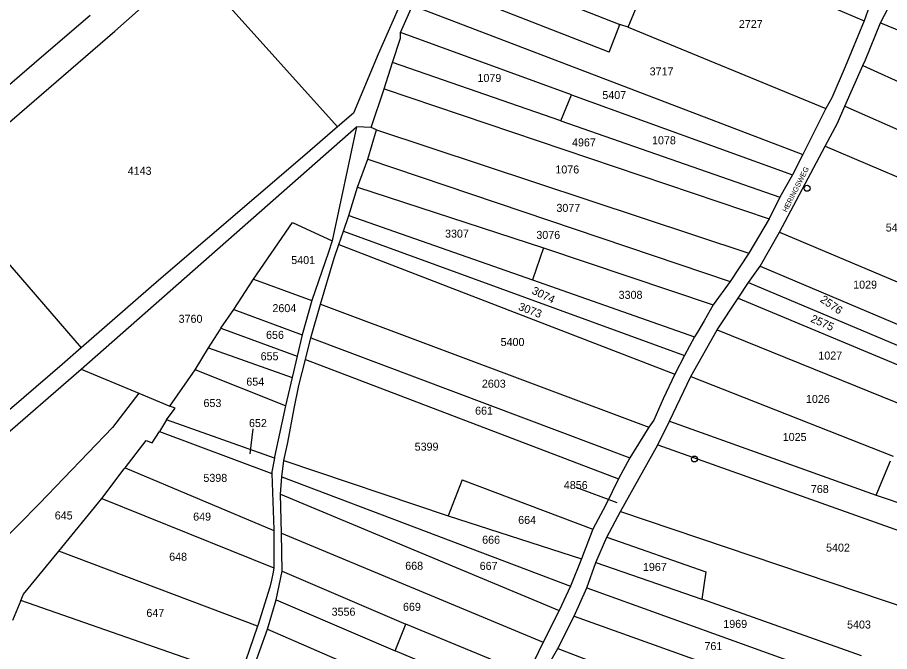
# Model space of a CAD drawing. Extents: x 191922 to 199923, y 328959 to 333350.
# Drawn here: x 197753.4 to 198047.5, y 331612.7 to 331826.5 of the extents above; entities that cross this region are included whole.
import ezdxf

# ---------------------------------------------------------------- set-up
doc = ezdxf.new("R2010")
doc.units = 0
for name, color, linetype in [('bouwvlak', 7, 'Continuous'), ('enkelbestemming', 7, 'Continuous'), ('Level 15', 7, 'Continuous'), ('Level 6', 7, 'Continuous'), ('Maatvoering_symbolen', 7, 'Continuous')]:
    doc.layers.add(name, color=color, linetype=linetype)

# ---------------------------------------------------------------- blocks, each defined once
blk = doc.blocks.new('CI')
at = {"layer": 'Level 15'}
blk.add_circle((0, 0), 1, dxfattribs=at)

msp = doc.modelspace()

# ---------------------------------------------------------------- linework, layer by layer
at = {"layer": 'bouwvlak'}
for p, q in [((197832.84, 331687.77), (197831.79, 331679.39)), ((197941.7, 331668.16), (197955.56, 331662.96))]:
    msp.add_line(p, q, dxfattribs=at)
at = {"layer": 'Level 6'}
for p, q in [((197893.21, 331855.38), (197875.05, 331814.14)), ((197971.93, 331854.14), (198038.95, 331825.34)), ((197894.44, 331848.54), (197956.62, 331824.16)), ((197786.28, 331821.87), (197811.85, 331844.67)), ((197811.85, 331844.67), (197861.36, 331789.61)), ((197959.37, 331823.23), (197968.78, 331846.21)), ((198045.22, 331842.89), (198038.95, 331825.34)), ((197952.99, 331814.8), (197890.39, 331839.26)), ((197882.59, 331821.41), (197886.6, 331830.58)), ((197882.59, 331821.41), (197886.6, 331830.58)), ((197886.6, 331830.58), (198018.31, 331780.35)), ((198044.52, 331824.75), (198047.22, 331829.91)), ((197761.5, 331813.28), (197777.98, 331827.25)), ((197952.99, 331814.8), (197956.62, 331824.16)), ((197959.37, 331823.23), (197956.62, 331824.16)), ((198038.95, 331825.34), (198032.6, 331809.91)), ((198039.41, 331812.26), (198044.52, 331824.75)), ((198044.52, 331824.75), (198104.85, 331799.68)), ((197726.87, 331770.66), (197786.28, 331821.87)), ((197882.57, 331819.51), (197882.59, 331821.41)), ((197882.57, 331819.51), (197882.59, 331821.41)), ((197940.32, 331800.45), (197882.59, 331821.41)), ((197959.37, 331823.23), (198026.09, 331795.86)), ((197879.91, 331811.32), (197882.57, 331819.51)), ((197879.91, 331811.32), (197882.57, 331819.51)), ((197734.65, 331790.04), (197761.5, 331813.28)), ((197875.05, 331814.14), (197866.71, 331794.23)), ((198038.55, 331810.31), (198039.41, 331812.26)), ((197877.05, 331802.5), (197879.91, 331811.32)), ((197877.05, 331802.5), (197879.91, 331811.32)), ((197936.68, 331791.67), (197879.91, 331811.32)), ((198032.6, 331809.91), (198028.08, 331799.38)), ((198032.48, 331796.56), (198038.55, 331810.31)), ((198038.55, 331810.31), (198096.79, 331783.72)), ((197872.66, 331789.42), (197877.05, 331802.5)), ((197872.66, 331789.42), (197877.05, 331802.5)), ((197877.05, 331802.5), (198006.9, 331758.67)), ((197936.68, 331791.67), (197940.32, 331800.45)), ((197940.32, 331800.45), (198014.78, 331773.49)), ((198028.08, 331799.38), (198026.09, 331795.86)), ((197866.71, 331794.23), (197861.36, 331789.61)), ((198026.09, 331795.86), (198018.31, 331780.35)), ((198029.99, 331790.9), (198032.48, 331796.56)), ((198032.48, 331796.56), (198090.66, 331770.85)), ((197936.68, 331791.67), (198010.55, 331765.96)), ((198025.87, 331783.13), (198029.99, 331790.9)), ((197774.93, 331707.92), (197867.77, 331789.59)), ((197774.93, 331707.92), (197867.77, 331789.59)), ((197861.36, 331789.61), (197850.37, 331780.13)), ((197867.77, 331789.59), (197859.57, 331751.21)), ((197872.66, 331789.42), (197867.77, 331789.59)), ((197872.66, 331789.42), (197867.77, 331789.59)), ((197871.62, 331778.78), (197874.53, 331788.57)), ((197874.53, 331788.57), (197872.66, 331789.42)), ((197874.53, 331788.57), (198000.06, 331747.01)), ((198010.38, 331754.11), (198025.87, 331783.13)), ((198025.87, 331783.13), (198084.53, 331758.16)), ((197850.37, 331780.13), (197801.13, 331737.96)), ((198018.31, 331780.35), (198014.78, 331773.49)), ((197868.14, 331769.31), (197871.62, 331778.78)), ((197871.62, 331778.78), (197993.76, 331737.53)), ((198014.78, 331773.49), (198010.55, 331765.96)), ((197726.87, 331770.66), (197774.9, 331715.09)), ((197865.17, 331759.76), (197868.14, 331769.31)), ((197868.14, 331769.31), (197930.79, 331748.84)), ((198010.55, 331765.96), (198006.9, 331758.67)), ((197863.36, 331754.48), (197865.17, 331759.76)), ((197865.17, 331759.76), (197927.14, 331738.08)), ((198006.9, 331758.67), (198000.06, 331747.01)), ((197833.07, 331738.22), (197846.13, 331757.41)), ((197846.13, 331757.41), (197859.57, 331751.21)), ((197861.82, 331749.98), (197863.36, 331754.48)), ((197863.36, 331754.48), (197978.35, 331712.53)), ((198003.89, 331742.7), (198010.38, 331754.11)), ((198010.38, 331754.11), (198071.06, 331728.58)), ((197859.57, 331751.21), (197858.28, 331747.43)), ((197860.21, 331745.39), (197861.82, 331749.98)), ((197861.82, 331749.98), (197975.1, 331706.24)), ((197858.28, 331747.43), (197852.67, 331731.08)), ((197930.79, 331748.84), (197927.14, 331738.08)), ((197930.79, 331748.84), (197988.04, 331729.61)), ((198000.06, 331747.01), (197993.76, 331737.53)), ((197855.67, 331729.83), (197860.21, 331745.39)), ((197999.91, 331737.11), (198003.89, 331742.7)), ((198003.89, 331742.7), (198065.71, 331716.51)), ((197801.13, 331737.96), (197774.9, 331715.09)), ((197826.44, 331728.06), (197833.07, 331738.22)), ((197833.07, 331738.22), (197852.67, 331731.08)), ((197927.14, 331738.08), (197981.73, 331718.88)), ((197993.76, 331737.53), (197988.04, 331729.61)), ((197996.51, 331731.91), (197999.91, 331737.11)), ((197999.91, 331737.11), (198062.79, 331710.62)), ((197852.67, 331731.08), (197849.49, 331719.48)), ((197852.31, 331718.55), (197855.67, 331729.83)), ((197855.67, 331729.83), (197966.36, 331688.34)), ((197988.04, 331729.61), (197984.98, 331724.24)), ((197989.39, 331721.15), (197996.51, 331731.91)), ((197996.51, 331731.91), (198060.13, 331705.26)), ((197822.06, 331721.77), (197826.44, 331728.06)), ((197826.44, 331728.06), (197849.49, 331719.48)), ((197984.98, 331724.24), (197982.81, 331720.42)), ((197817.89, 331715.13), (197821.85, 331721.47)), ((197821.85, 331721.47), (197822.06, 331721.77)), ((197822.06, 331721.77), (197847.73, 331712.28)), ((197980.47, 331705.49), (197989.39, 331721.15)), ((197982.81, 331720.42), (197981.73, 331718.88)), ((197989.39, 331721.15), (198055.49, 331694.37)), ((197849.49, 331719.48), (197847.73, 331712.28)), ((197850.61, 331711.23), (197852.31, 331718.55)), ((197852.31, 331718.55), (197959.95, 331678.06)), ((197981.73, 331718.88), (197978.35, 331712.53)), ((197774.9, 331715.09), (197768.51, 331709.51)), ((197813.35, 331707.73), (197817.89, 331715.13)), ((197817.89, 331715.13), (197846.03, 331705.08)), ((197847.73, 331712.28), (197846.03, 331705.08)), ((197978.35, 331712.53), (197975.1, 331706.24)), ((197768.51, 331709.51), (197726.52, 331673.45)), ((197848.34, 331702.42), (197850.61, 331711.23)), ((197850.61, 331711.23), (197956.07, 331670.91)), ((197626.76, 331579.86), (197774.93, 331707.92)), ((197626.76, 331579.86), (197774.93, 331707.92)), ((197774.93, 331707.92), (197794.32, 331699.84)), ((197804.79, 331695.48), (197813.35, 331707.73)), ((197843.81, 331695.52), (197813.35, 331707.73)), ((197975.1, 331706.24), (197971.2, 331697.96)), ((197846.03, 331705.08), (197843.81, 331695.52)), ((197973.32, 331690.42), (197980.47, 331705.49)), ((197980.47, 331705.49), (198048.74, 331678.65)), ((197794.32, 331699.84), (197785.5, 331688.24)), ((197794.32, 331699.84), (197804.79, 331695.48)), ((197846.76, 331694.71), (197848.34, 331702.42)), ((197971.2, 331697.96), (197968.01, 331690.73)), ((197803.67, 331690.82), (197806.61, 331694.82)), ((197806.61, 331694.82), (197804.79, 331695.48)), ((197843.81, 331695.52), (197840.14, 331678.38)), ((197844.65, 331683.22), (197846.76, 331694.71)), ((197785.5, 331688.24), (197760.85, 331662.66)), ((197803.67, 331690.82), (197801.3, 331686.88)), ((197840.06, 331677.92), (197803.67, 331690.82)), ((197966.36, 331688.34), (197959.95, 331678.06)), ((197968.01, 331690.73), (197966.36, 331688.34)), ((197969.43, 331682.46), (197973.32, 331690.42)), ((197973.32, 331690.42), (198043.03, 331665.48)), ((197798.87, 331683.05), (197801.3, 331686.88)), ((197801.3, 331686.88), (197839.24, 331672.74)), ((197789.73, 331674.67), (197796.86, 331683.9)), ((197796.86, 331683.9), (197798.87, 331683.05)), ((197843.28, 331677.13), (197844.65, 331683.22)), ((197956.85, 331659.91), (197969.43, 331682.46)), ((197969.43, 331682.46), (198081.29, 331642.52)), ((197840.06, 331677.92), (197839.22, 331673.35)), ((197840.14, 331678.38), (197840.06, 331677.92)), ((197842.54, 331671.6), (197843.28, 331677.13)), ((197843.28, 331677.13), (197898.68, 331658.53)), ((197959.95, 331678.06), (197956.07, 331670.91)), ((198043.03, 331665.48), (198047.85, 331676.99)), ((197781.83, 331664.27), (197789.45, 331674.31)), ((197789.45, 331674.31), (197789.73, 331674.67)), ((197789.73, 331674.67), (197839.88, 331653.51)), ((197839.22, 331673.35), (197839.24, 331672.74)), ((197839.24, 331672.74), (197839.88, 331653.88)), ((197842.11, 331665.74), (197842.54, 331671.6)), ((197842.54, 331671.6), (197939.89, 331634.79)), ((197903.41, 331670.59), (197898.68, 331658.53)), ((197903.41, 331670.59), (197947.49, 331654.01)), ((197956.07, 331670.91), (197951.87, 331662.15)), ((197842.51, 331652.64), (197842.11, 331665.74)), ((197842.11, 331665.74), (197936.14, 331626.52)), ((198043.03, 331665.48), (198083.97, 331651.34)), ((197760.85, 331662.66), (197735.22, 331636.75)), ((197767.42, 331646.55), (197781.83, 331664.27)), ((197781.83, 331664.27), (197839.9, 331640.91)), ((197951.87, 331662.15), (197947.49, 331654.01)), ((197952.21, 331651.29), (197956.85, 331659.91)), ((197956.85, 331659.91), (198081.78, 331617.73)), ((197898.68, 331658.53), (197943.59, 331643.94)), ((197839.88, 331653.88), (197839.88, 331653.51)), ((197839.88, 331653.51), (197839.9, 331640.91)), ((197947.49, 331654.01), (197943.59, 331643.94)), ((197842.72, 331639.8), (197842.51, 331652.64)), ((197842.51, 331652.64), (197930.74, 331615.92)), ((197948.52, 331642.76), (197952.21, 331651.29)), ((197952.21, 331651.29), (197985.56, 331639.57)), ((197755.48, 331632.08), (197767.42, 331646.55)), ((197834.35, 331621.28), (197767.42, 331646.55)), ((197943.59, 331643.94), (197939.89, 331634.79)), ((197839.9, 331640.91), (197839.7, 331639.48)), ((197945.45, 331634.23), (197948.52, 331642.76)), ((197948.52, 331642.76), (197984.22, 331630.36)), ((197839.7, 331639.48), (197839.11, 331636.81)), ((197840.63, 331630.11), (197842.72, 331639.8)), ((197842.72, 331639.8), (197884.42, 331621.94)), ((197985.56, 331639.57), (197984.22, 331630.36)), ((197839.11, 331636.81), (197838.58, 331634.39)), ((197754.56, 331629.89), (197755.48, 331632.08)), ((197838.58, 331634.39), (197834.44, 331621.56)), ((197939.89, 331634.79), (197936.14, 331626.52)), ((197941.12, 331624.66), (197945.45, 331634.23)), ((197945.45, 331634.23), (198033.95, 331602.37)), ((197754.56, 331629.89), (197751.75, 331623.21)), ((197828.52, 331604.17), (197754.56, 331629.89)), ((197837.78, 331620.25), (197840.63, 331630.11)), ((197840.63, 331630.11), (197880.78, 331612.92)), ((198038.1, 331611.27), (197984.22, 331630.36)), ((197936.14, 331626.52), (197930.74, 331615.92)), ((197935.67, 331613.75), (197941.12, 331624.66)), ((197941.12, 331624.66), (198030.29, 331592.84)), ((197834.35, 331621.28), (197828.62, 331604.52)), ((197834.44, 331621.56), (197834.35, 331621.28)), ((197880.78, 331612.92), (197884.42, 331621.94)), ((197925.41, 331605.07), (197884.42, 331621.94)), ((197832.03, 331604.33), (197837.78, 331620.25)), ((197837.78, 331620.25), (197913.52, 331587.46)), ((197930.74, 331615.92), (197925.41, 331605.07)), ((197920.59, 331596.39), (197880.78, 331612.92)), ((197929.58, 331603.1), (197935.67, 331613.75)), ((197935.67, 331613.75), (198002.37, 331588.3))]:
    msp.add_line(p, q, dxfattribs=at)

# ---------------------------------------------------------------- block references
at = {"layer": 'Level 15'}
for p in [(198019.73, 331768.91), (197981.73, 331677.65)]:
    msp.add_blockref('CI', p, dxfattribs=at)

# ---------------------------------------------------------------- texts
at = {"layer": 'enkelbestemming'}
for s, p in [('2727', (197996.72, 331822.95)), ('3717', (197966.62, 331806.97)), ('1079', (197908.56, 331804.76)), ('5407', (197950.68, 331799)), ('4967', (197940.45, 331783.03)), ('1078', (197967.43, 331783.75)), ('1076', (197934.83, 331773.9)), ('3077', (197935.19, 331760.96)), ('5408', (198046.26, 331754.34)), ('3307', (197897.62, 331752.28)), ('3076', (197928.42, 331751.84)), ('5401', (197845.76, 331743.36)), ('1029', (198035.27, 331735.08)), ('3308', (197956.17, 331731.64)), ('2604', (197839.41, 331727.15)), ('3760', (197807.78, 331723.56)), ('656', (197837.26, 331718.14)), ('5400', (197916.37, 331715.74)), ('655', (197835.43, 331710.93)), ('1027', (198023.52, 331711.18)), ('654', (197830.61, 331702.37)), ('2603', (197910.05, 331701.69)), ('653', (197816.16, 331695.17)), ('1026', (198019.35, 331696.54)), ('661', (197907.76, 331692.58)), ('652', (197831.51, 331688.41)), ('1025', (198011.51, 331683.72)), ('5399', (197887.38, 331680.46)), ('5398', (197816.13, 331669.93)), ('4856', (197937.69, 331667.51)), ('768', (198021, 331666.18)), ('645', (197766.01, 331657.26)), ('649', (197812.68, 331656.87)), ('664', (197922.29, 331655.75)), ('666', (197910.14, 331649.07)), ('5402', (198026.13, 331646.42)), ('648', (197804.59, 331643.34)), ('668', (197884.2, 331640.3)), ('667', (197909.3, 331640.25)), ('1967', (197964.36, 331639.9)), ('669', (197883.44, 331626.46)), ('647', (197796.9, 331624.4)), ('3556', (197859.37, 331624.8)), ('1969', (197991.47, 331620.7)), ('5403', (198033.21, 331620.48)), ('761', (197985.11, 331613.23))]:
    msp.add_text(s, height=2.7, dxfattribs=at).set_placement(p)
for s, rotation, p in [('4143', 0, (197790.61, 331773.45)), ('3074', 333.8719, (197926.64, 331733.52)), ('2576', 325.2287, (198023.89, 331730.85)), ('3073', 338.9543, (197922.11, 331728.01)), ('2575', 335.9501, (198020.68, 331723.99))]:
    msp.add_text(s, height=2.7, rotation=rotation, dxfattribs=at).set_placement(p)
at = {"layer": 'Maatvoering_symbolen'}
msp.add_text('HERINGSWEG', height=1.75, rotation=63.1786, dxfattribs=at).set_placement((198012.86, 331760.66))

doc.saveas('drawing.dxf')
